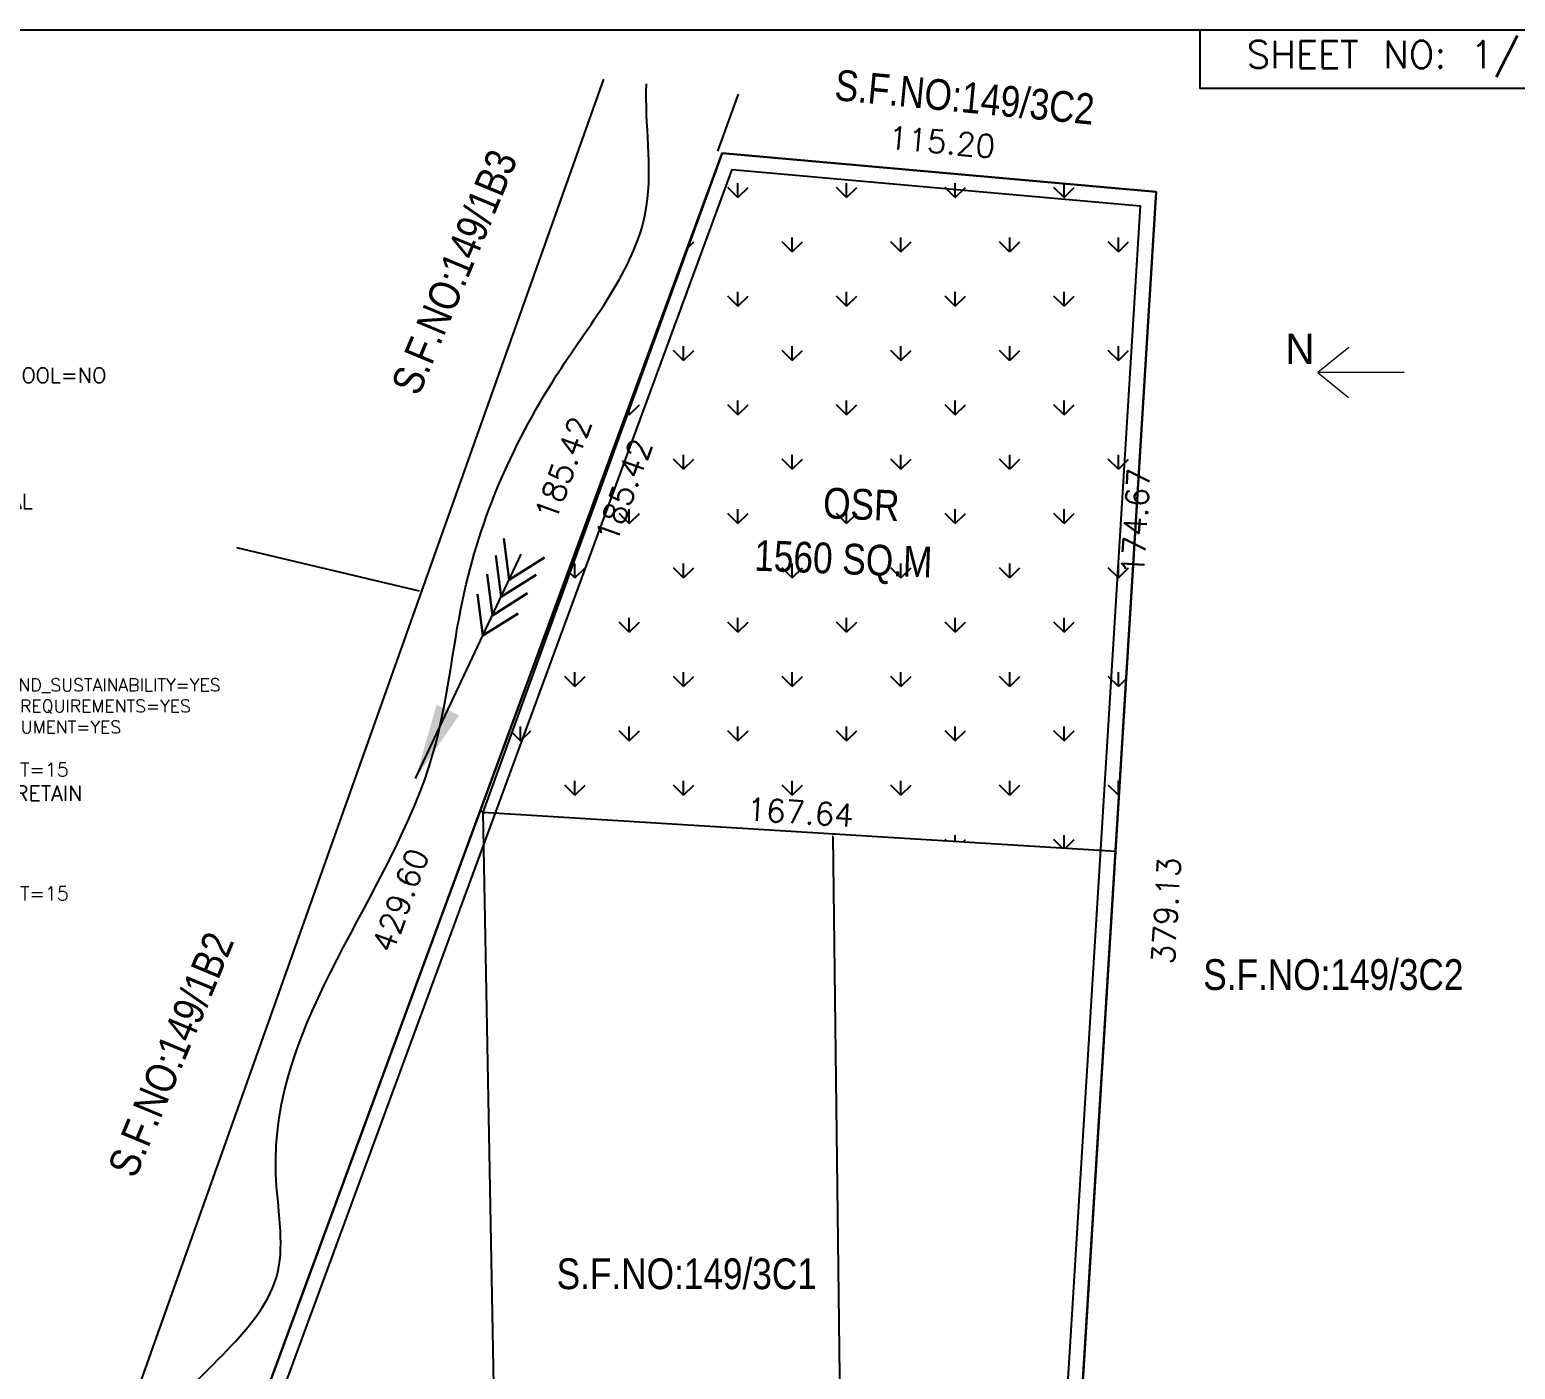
# Model space of a CAD drawing. Header units: metres. Extents: x 1422408 to 2637705, y 4160 to 80428.
# Drawn here: x 2268002.9 to 2268101.1, y 4335.4 to 4423.9 of the extents above; entities that cross this region are included whole.
import ezdxf

# ---------------------------------------------------------------- set-up
doc = ezdxf.new("R2010")
doc.units = ezdxf.units.M
doc.header["$LTSCALE"] = 3.5
doc.header["$MEASUREMENT"] = 0
doc.linetypes.add('DOT2', pattern=[0.125, 0, -0.125])
doc.layers.get('0').update_dxf_attribs({"linetype": 'CONTINUOUS'})
doc.layers.get('DEFPOINTS').update_dxf_attribs({"linetype": 'CONTINUOUS'})
for name, color, linetype in [('BLK_1_LVL_0_REAR_SETBACK', 11, 'CONTINUOUS'), ('OSR_DIST_FROM_ROAD', 7, 'CONTINUOUS'), ('OSR_PLAN', 7, 'CONTINUOUS'), ('PLOT_BOUNDARY', 70, 'CONTINUOUS'), ('RWH', 130, 'CONTINUOUS')]:
    doc.layers.add(name, color=color, linetype=linetype)
doc.layers.add('NORTH_DIRECTION', color=7, linetype='CONTINUOUS', lineweight=0)
doc.layers.add('PLAN_INFO', color=1, linetype='CONTINUOUS', plot=False)
doc.styles.add('ARIAL', font='arial.ttf')
doc.styles.add('CODE', font='ARIALN.TTF')
doc.styles.get("Standard").update_dxf_attribs({"font": 'txt.shx', "height": 1.5})
doc.styles.add('USA TEXT', font='GOTHIC.TTF')
doc.dimstyles.new('OUTER', dxfattribs={"dimscale": 0, "dimtxt": 0.3, "dimasz": 0.18, "dimexe": 0.18, "dimexo": 0.0625, "dimgap": 0.09, "dimtad": 0, "dimzin": 0, "dimdsep": 46, "dimtxsty": 'CODE', "dimcen": 0.09, "dimse1": 1, "dimse2": 1, "dimclrd": 8, "dimclrt": 1, "dimadec": 0, "dimazin": 0, "dimtfac": 1, "dimtofl": 0, "dimtmove": 0, "dimatfit": 3, "dimfxl": 0, "dimtolj": 1, "dimtzin": 0, "dimarcsym": 0})
doc.dimstyles.new('SITE PLAN 400', dxfattribs={"dimtxt": 1.5, "dimasz": 0.25, "dimexe": 0.1, "dimexo": 0.1, "dimgap": 0.15, "dimtad": 0, "dimlfac": 4, "dimzin": 0, "dimdsep": 46, "dimtxsty": 'Standard', "dimblk": 'OBLIQUE', "dimcen": 0.09, "dimse1": 1, "dimse2": 1, "dimsd1": 1, "dimsd2": 1, "dimclrd": 253, "dimclrt": 4, "dimadec": 0, "dimazin": 0, "dimtfac": 1, "dimtofl": 0, "dimtmove": 1, "dimatfit": 3, "dimfxl": 0, "dimfrac": 2, "dimtolj": 1, "dimtzin": 0, "dimarcsym": 0})
doc.dimstyles.get("Standard").update_dxf_attribs({"dimtxt": 0.18, "dimasz": 0.18, "dimexe": 0.18, "dimexo": 0.0625, "dimgap": 0.09, "dimtad": 0, "dimtih": 1, "dimtoh": 1, "dimdec": 4, "dimzin": 0, "dimdsep": 46, "dimtxsty": 'Standard', "dimcen": 0.09, "dimadec": 0, "dimazin": 0, "dimtfac": 1, "dimtdec": 4, "dimtofl": 0, "dimtmove": 0, "dimatfit": 3, "dimfxl": 0, "dimtolj": 1, "dimtzin": 0, "dimarcsym": 0})

# ---------------------------------------------------------------- blocks, each defined once
blk = doc.blocks.new('*D1100')
at = {"layer": 'DEFPOINTS', "color": 0, "ltscale": 25}
for p in [(2268077.34, 4413.205), (2268080.924, 4412.985), (2268071.519, 4318.602)]:
    blk.add_point(p, dxfattribs=at)
at = {"color": 4, "lineweight": 25, "ltscale": 25, "insert": (2268078.014, 4365.683), "char_height": 1.5, "attachment_point": 5, "rotation": 86.47938}
blk.add_mtext('\\A1;379.13', dxfattribs=at)
blk = doc.blocks.new('_Oblique')
at = {"color": 0, "linetype": 'ByBlock', "lineweight": -2}
blk.add_line((-0.5, -0.5), (0.5, 0.5), dxfattribs=at)
blk = doc.blocks.new('*D1101')
at = {"layer": 'DEFPOINTS', "color": 0, "ltscale": 25}
for p in [(2268077.34, 4413.205), (2268074.658, 4369.621), (2268074.658, 4369.621)]:
    blk.add_point(p, dxfattribs=at)
at = {"color": 4, "lineweight": 25, "ltscale": 25, "insert": (2268075.999, 4391.413), "char_height": 1.5, "attachment_point": 5, "rotation": 86.47938}
blk.add_mtext('\\A1;174.67', dxfattribs=at)
blk = doc.blocks.new('*D1102')
at = {"layer": 'DEFPOINTS', "color": 0, "ltscale": 25}
for p in [(2268032.906, 4373.478), (2268032.827, 4372.195), (2268074.658, 4369.621)]:
    blk.add_point(p, dxfattribs=at)
at = {"color": 4, "lineweight": 25, "ltscale": 25, "insert": (2268053.822, 4372.191), "char_height": 1.5, "attachment_point": 5, "rotation": 356.47938}
blk.add_mtext('\\A1;167.64', dxfattribs=at)
blk = doc.blocks.new('*D1103')
at = {"layer": 'DEFPOINTS', "color": 0, "ltscale": 25}
for p in [(2268048.654, 4415.764), (2268050.077, 4415.247), (2268032.827, 4372.195)]:
    blk.add_point(p, dxfattribs=at)
at = {"color": 4, "lineweight": 25, "ltscale": 25, "insert": (2268042.163, 4393.463), "char_height": 1.5, "attachment_point": 5, "rotation": 70.03658}
blk.add_mtext('\\A1;185.42', dxfattribs=at)
blk = doc.blocks.new('*D1104')
at = {"layer": 'DEFPOINTS', "color": 0, "ltscale": 25}
for p in [(2268048.654, 4415.764), (2268077.521, 4415.235), (2268077.34, 4413.205)]:
    blk.add_point(p, dxfattribs=at)
at = {"color": 4, "lineweight": 25, "ltscale": 25, "insert": (2268063.178, 4416.515), "char_height": 1.5, "attachment_point": 5, "rotation": 354.90273}
blk.add_mtext('\\A1;115.20', dxfattribs=at)
blk = doc.blocks.new('*D1105')
at = {"layer": 'DEFPOINTS', "color": 0, "ltscale": 25}
for p in [(2268048.654, 4415.764), (2268030.229, 4373.139), (2268032.827, 4372.195)]:
    blk.add_point(p, dxfattribs=at)
at = {"color": 4, "lineweight": 25, "ltscale": 25, "insert": (2268038.142, 4394.923), "char_height": 1.5, "attachment_point": 5, "rotation": 70.03658}
blk.add_mtext('\\A1;185.42', dxfattribs=at)
blk = doc.blocks.new('*D1106')
at = {"layer": 'DEFPOINTS', "color": 0, "ltscale": 25}
for p in [(2268045.916, 4416.771), (2268048.654, 4415.764), (2268011.583, 4314.965)]:
    blk.add_point(p, dxfattribs=at)
at = {"color": 4, "lineweight": 25, "ltscale": 25, "insert": (2268027.38, 4366.371), "char_height": 1.5, "attachment_point": 5, "rotation": 69.808}
blk.add_mtext('\\A1;429.60', dxfattribs=at)
blk = doc.blocks.new('*D1116')
at = {"color": 253, "lineweight": -2, "ltscale": 25}
for p, q in [((2268032.827, 4372.195), (2268033.983, 4310.51)), ((2268035.285, 4241.026), (2268034.129, 4302.711))]:
    blk.add_line(p, q, dxfattribs=at)
at = {"layer": 'DEFPOINTS', "color": 0, "ltscale": 25}
for p in [(2268032.827, 4372.195), (2268032.827, 4372.195), (2268035.285, 4241.026)]:
    blk.add_point(p, dxfattribs=at)
at = {"color": 253, "lineweight": -2, "ltscale": 25, "xscale": 0.25, "yscale": 0.25, "zscale": 0.25}
for p, rotation in [((2268032.827, 4372.195), 91.07339798710632), ((2268035.285, 4241.026), 271.0733979871063)]:
    blk.add_blockref('_Oblique', p, dxfattribs=dict(at, rotation=rotation))
at = {"color": 4, "lineweight": 25, "ltscale": 25, "insert": (2268034.056, 4306.61), "char_height": 1.5, "attachment_point": 5, "rotation": 271.0734}
blk.add_mtext('\\A1;524.77', dxfattribs=at)
blk = doc.blocks.new('*D1126')
at = {"layer": 'DEFPOINTS', "color": 0, "ltscale": 400}
for p in [(2268055.967, 4370.767), (2268058.111, 4197.53), (2268058.111, 4197.53)]:
    blk.add_point(p, dxfattribs=at)
at = {"layer": 'OSR_DIST_FROM_ROAD', "color": 0, "linetype": 'Continuous', "lineweight": -2, "ltscale": 400}
for p, q in [((2268055.969, 4370.587), (2268057.029, 4284.988)), ((2268058.109, 4197.71), (2268057.049, 4283.308))]:
    blk.add_line(p, q, dxfattribs=at)
at = {"layer": 'OSR_DIST_FROM_ROAD', "color": 0, "linetype": 'DOT2', "lineweight": -2, "ltscale": 400}
for p, q in [((2268056.029, 4370.767), (2268056.147, 4370.769)), ((2268058.174, 4197.531), (2268058.291, 4197.532))]:
    blk.add_line(p, q, dxfattribs=at)
at = {"layer": 'OSR_DIST_FROM_ROAD', "color": 0, "ltscale": 400}
for points in [[(2268055.999, 4370.587), (2268055.939, 4370.586), (2268055.967, 4370.767)], [(2268058.139, 4197.71), (2268058.079, 4197.71), (2268058.111, 4197.53)]]:
    blk.add_solid(points, dxfattribs=at)
at = {"layer": 'OSR_DIST_FROM_ROAD', "color": 0, "ltscale": 400, "insert": (2268057.039, 4284.148), "char_height": 1.5, "attachment_point": 5}
blk.add_mtext('\\A1;173.2500', dxfattribs=at)
blk = doc.blocks.new('DGFDFGDF')
at = {"color": 4, "lineweight": 30}
for p, q in [((-2101.964, 14731.089), (-2101.118, 14728.47)), ((-2101.964, 14731.089), (-2099.232, 14730.759)), ((-2100.826, 14730.151), (-2099.979, 14727.532)), ((-2100.826, 14730.151), (-2098.093, 14729.821)), ((-2099.786, 14729.295), (-2098.94, 14726.676)), ((-2099.786, 14729.295), (-2097.054, 14728.965)), ((-2098.816, 14728.495), (-2097.969, 14725.876)), ((-2098.816, 14728.495), (-2096.083, 14728.166))]:
    blk.add_line(p, q, dxfattribs=at)
at = {"color": 0, "lineweight": 30}
blk.add_leader([(-2110.023, 14737.727), (-2097.373, 14727.307)], dimstyle='OUTER', override={"dimscale": 1, "dimtxt": 0.23, "dimasz": 5, "dimgap": 0.09, "dimtad": 0, "dimclrd": 0, "dimclrt": 0, "dimfxl": 6}, dxfattribs=at)

msp = doc.modelspace()

# ---------------------------------------------------------------- hatches: boundary and pattern name
at = {"lineweight": 25, "ltscale": 25}
h = msp.add_hatch(dxfattribs=at)
h.set_pattern_fill('GRASS', color=1, scale=0.2)
h.set_pattern_definition([(90, (2270061.2777, -10523.133), (-3.59210245, 3.59210245), [0.9525, -6.2317049]), (45, (2270061.2777, -10523.133), (-3.5921024, 3.5921024), [0.9525, -4.1275]), (135, (2270061.2777, -10523.133), (-3.5921024, -3.5921024), [0.9525, -4.1275])])
h.paths.add_polyline_path([(2268074.65838, 4369.62134), (2268077.33984, 4413.20542), (2268048.65374, 4415.76421), (2268032.82732, 4372.19495)])
h.paths.add_polyline_path([(2268045.44047, 4375.67778), (2268055.96242, 4404.64412), (2268040.03886, 4410.42831), (2268029.51692, 4381.46197)], flags=9)
h.paths.add_polyline_path([(2268037.74984, 4365.06301), (2268068.50986, 4363.17054), (2268069.5502, 4380.08012), (2268038.79018, 4381.9726)], flags=9)
h.paths.add_polyline_path([(2268081.14938, 4375.48263), (2268083.04186, 4406.24265), (2268066.13227, 4407.283), (2268064.2398, 4376.52298)], flags=9)
h.paths.add_polyline_path([(2268049.09293, 4387.22246), (2268062.83134, 4386.68488), (2268062.98337, 4390.57003), (2268049.24496, 4391.10762)], flags=24)
h.paths.add_polyline_path([(2268053.6431, 4390.6903), (2268060.24198, 4390.43209), (2268060.39401, 4394.31725), (2268053.79512, 4394.57546)], flags=24)

# ---------------------------------------------------------------- linework, layer by layer
at = {"color": 1, "lineweight": 25, "ltscale": 25}
for p, q in [((2268040.81758, 4420.67263), (2267956.64173, 4183.89073)), ((2268048.37242, 4415.90481), (2268049.74011, 4419.6744)), ((2268011.58278, 4314.96488), (2268048.65374, 4415.76421)), ((2268048.65374, 4415.76421), (2268077.33984, 4413.20542)), ((2268077.33984, 4413.20542), (2268071.51945, 4318.60162)), ((2268028.6473, 4386.81275), (2268016.56913, 4389.6778))]:
    msp.add_line(p, q, dxfattribs=at)
at = {"color": 0, "lineweight": 25, "ltscale": 0.25}
for points in [[(2267930.52507, 4423.93694), (2268102.05774, 4423.93694), (2268102.05774, 4159.77215), (2267930.52507, 4159.77215)], [(2267930.52507, 4423.93694), (2268174.04813, 4423.93694), (2268174.04813, 4159.77215), (2267930.52507, 4159.77215)], [(2268080.2587, 4423.93694), (2268102.06339, 4423.93694), (2268102.06339, 4420.04907), (2268080.2587, 4420.04907)]]:
    msp.add_lwpolyline(points, close=True, dxfattribs=at)
at = {"color": 1, "lineweight": 25, "ltscale": 25}
msp.add_open_spline([(2267962.0005, 4185.01336), (2267962.07718, 4187.9519), (2267962.2092, 4193.0114), (2267969.3187, 4198.11451), (2267964.54584, 4206.85175), (2267973.25115, 4212.70964), (2267974.01186, 4222.03599), (2267975.37827, 4230.93251), (2267982.9307, 4237.58774), (2267979.63041, 4247.54843), (2267986.10411, 4255.76539), (2267993.09004, 4262.52984), (2267991.29472, 4272.97809), (2267993.71683, 4281.99617), (2268001.73914, 4288.93964), (2267999.61139, 4297.95507), (2268001.77372, 4306.83649), (2268009.49909, 4312.14274), (2268009.25865, 4322.12284), (2268009.92723, 4333.02313), (2268020.71653, 4339.25439), (2268016.96771, 4356.62845), (2268029.67722, 4369.46028), (2268031.26973, 4388.50924), (2268036.51532, 4400.49455), (2268044.86388, 4410.50112), (2268043.54066, 4417.70559), (2268043.65916, 4420.35472)], degree=3, knots=[0, 0, 0, 0, 2.10059734, 3.61675593, 5.59707026, 7.70970586, 10.12083211, 12.36857419, 14.3105237, 16.9470221, 18.93557343, 21.84661871, 23.612899, 26.4783187, 28.55678573, 30.86990017, 32.77124652, 35.16639112, 37.14215882, 39.84731482, 43.02792513, 44.6500052, 52.09906633, 54.66569726, 58.81292953, 61.8443687, 63.83796198, 63.83796198, 63.83796198, 63.83796198], dxfattribs=at)
at = {"layer": 'BLK_1_LVL_0_REAR_SETBACK'}
msp.add_lwpolyline([(2268066.5331, 4241.36812), (2268072.54066, 4241.44763), (2268071.51945, 4318.60162), (2268077.33984, 4413.20542), (2268048.65374, 4415.76421), (2268011.58278, 4314.96488), (2267985.26159, 4241.08326), (2268035.28497, 4241.02592), (2268035.28497, 4241.02592)], close=True, dxfattribs=at)
at = {"layer": 'NORTH_DIRECTION'}
for points in [[(2268090.08483, 4402.91901), (2268090.08483, 4402.91901), (2268088.03274, 4401.2641)], [(2268093.74883, 4401.2641), (2268093.74883, 4401.2641), (2268088.03274, 4401.2641), (2268090.06814, 4399.62264)]]:
    msp.add_lwpolyline(points, dxfattribs=at)
at = {"layer": 'OSR_PLAN', "color": 5, "ltscale": 0.25}
msp.add_lwpolyline([(2268077.33984, 4413.20542), (2268048.65374, 4415.76421), (2268032.82732, 4372.19495), (2268074.65838, 4369.62134)], close=True, dxfattribs=at)
at = {"layer": 'PLOT_BOUNDARY', "linetype": 'ByBlock'}
msp.add_lwpolyline([(2267964.66589, 4183.27264), (2268011.58278, 4314.96488), (2268048.65374, 4415.76421), (2268077.33984, 4413.20542), (2268071.51945, 4318.60162), (2268073.1106, 4198.38828), (2268037.93582, 4183.91303), (2267994.96638, 4181.10614), (2267964.66589, 4183.27264)], close=True, dxfattribs=at)
at = {"layer": 'RWH', "ltscale": 400}
msp.add_lwpolyline([(2268004.58789, 4295.33075), (2268005.5299, 4294.99515), (2268012.52308, 4314.62449), (2268049.32788, 4414.7001), (2268076.28199, 4412.29581), (2268070.51904, 4318.62574), (2268070.82038, 4295.85934), (2268071.82029, 4295.87257), (2268071.51945, 4318.60162), (2268077.33984, 4413.20542), (2268048.65374, 4415.76421), (2268011.58278, 4314.96488)], close=True, dxfattribs=at)

# ---------------------------------------------------------------- block references
at = {"color": 1, "lineweight": 25, "ltscale": 25, "rotation": 104.2502828085186}
msp.add_blockref('DGFDFGDF', (2281793.23305, 10047.33945), dxfattribs=at)

# ---------------------------------------------------------------- texts
at = {"color": 7, "lineweight": 25, "insert": (2268083.33961, 4423.19753), "char_height": 1.8, "width": 32.4004685, "attachment_point": 1}
msp.add_mtext('SHEET NO: 1/ 3', dxfattribs=at)
at = {"color": 1, "lineweight": 25, "ltscale": 25, "char_height": 1.3, "width": 45.8701756, "attachment_point": 1, "style": 'ARIAL'}
for s, insert, rotation in [('{\\fSwis721 Cn BT|b0|i0|c0|p34;\\H1.5625x;  S.F.NO:149/3C2}', (2268054.93781, 4421.43781), 354.5280364), ('{\\fSwis721 Cn BT|b0|i0|c0|p34;\\H1.5625x;  S.F.NO:149/1B3}', (2268026.23089, 4399.23602), 67.3818024), ('{\\fSwis721 Cn BT|b0|i0|c0|p34;\\H1.5625x;  OSR}', (2268054.0868, 4393.7174), 357.7591678), ('{\\fSwis721 Cn BT|b0|i0|c0|p34;\\H1.5625x;  1560 SQ.M}', (2268049.53663, 4390.24955), 357.7591678), ('{\\fSwis721 Cn BT|b0|i0|c0|p34;\\H1.5625x;  S.F.NO:149/1B2}', (2268007.49592, 4347.49871), 67.3818024)]:
    msp.add_mtext(s, dxfattribs=dict(at, insert=insert, rotation=rotation))
for s, insert in [('{\\fSwis721 Cn BT|b0|i0|c0|p34;\\H1.5625x;  S.F.NO:149/3C2}', (2268079.16776, 4362.47375)), ('{\\fSwis721 Cn BT|b0|i0|c0|p34;\\H1.5625x;  S.F.NO:149/3C1}', (2268036.42349, 4342.6898))]:
    msp.add_mtext(s, dxfattribs=dict(at, insert=insert))
at = {"layer": 'NORTH_DIRECTION', "insert": (2268085.88568, 4403.82956), "char_height": 2, "attachment_point": 1, "style": 'USA TEXT'}
msp.add_mtext_dynamic_manual_height_columns('N', width=1.1850696, gutter_width=30, heights=[2.65126], dxfattribs=at)
at = {"layer": 'PLAN_INFO', "insert": (2267981.89119, 4411.58675), "char_height": 1, "width": 36.1755827, "attachment_point": 1}
msp.add_mtext('PLAN INFO\\PPLOT_AREA_M2=15135.11\\PSINGLE_FAMILY_BLDG=NO\\PCRZ=NO\\PSECURITY_ZONE=NO\\PACCESS_WIDTH_M=9.00\\PWHETHER_GOVT_OR_AIDED_SCHOOL=NO\\PROAD_WIDTH=9.00\\PROAD_LENGTH=33.73\\PAVG_PLOT_DEPTH= 23.00\\PAVG_PLOT_WIDTH= 33.73\\PLAND_USE_ZONE = INDUSTRIAL\\PPLOT_NO=NIL \\PDISTRICT=COIMBATORE\\PRWH_DECLARED=YES\\P{\\H0.83333x;BUILDING_NEAR_TO_RIVER=NO\\PAREA_TYPE=OTHERS\\PBUILDING_NEAR_MONUMENT=NO\\PBUILDING_NEAR_GOVT_BLDG=NO\\PPROVISION_FOR_GREEN_BUILDINGS_AND_SUSTAINABILITY=YES\\PFIRE_PROTECTION_AND_FIRE_SAFETY_REQUIREMENTS=YES\\PNOC_FOR_CONSTRUCTION_NEAR_MONUMENT=YES\\PNOC_FIRE_DEPT=YES\\P\\H1.10001x;BLOCK_1_F-MSBI_MEMBER_COUNT=15\\P\\H1.0909x;OSR_SURR_BUYBACK_RETAIN=}RETAIN\\POSR_APPLICABLE=YES\\PPREMIUM_FSI_REQUIRED=NO\\PIS_APPROVED_LAYOUT=NO\\P{\\H0.91667x;BLOCK_2_F-MSBI_MEMBER_COUNT=15}', dxfattribs=at)

# ---------------------------------------------------------------- dimensions: what is measured, and where the dimension line sits
at = {"color": 1, "lineweight": 25, "ltscale": 25}
for p1, p2, distance, picture, middle in [((2268048.65374, 4415.76421), (2268077.33984, 4413.20542), 2.03802, '*D1104', (2268063.17786, 4416.51477)), ((2268011.58278, 4314.96488), (2268048.65374, 4415.76421), 2.9171, '*D1106', (2268027.38044, 4366.37143)), ((2268048.65374, 4415.76421), (2268032.82732, 4372.19495), -2.7644, '*D1105', (2268038.14224, 4394.9234)), ((2268032.82732, 4372.19495), (2268048.65374, 4415.76421), -1.51389, '*D1103', (2268042.16345, 4393.46271)), ((2268071.51945, 4318.60162), (2268077.33984, 4413.20542), -3.59096, '*D1100', (2268078.01383, 4365.68301)), ((2268077.33984, 4413.20542), (2268074.65838, 4369.62134), 0, '*D1101', (2268075.99911, 4391.41338)), ((2268074.65838, 4369.62134), (2268032.82732, 4372.19495), -1.28513, '*D1102', (2268053.82177, 4372.19086))]:
    dim = msp.add_aligned_dim(p1=p1, p2=p2, distance=distance, dimstyle='SITE PLAN 400', dxfattribs=at)
    dim.commit()
    dim.dimension.update_dxf_attribs({"geometry": picture, "text_midpoint": middle})
dim = msp.add_aligned_dim(p1=(2268035.28497, 4241.02592), p2=(2268032.82732, 4372.19495), distance=0, dimstyle='SITE PLAN 400', override={"dimse1": 0, "dimsd1": 0, "dimsd2": 0}, dxfattribs=at)
dim.commit()
dim.dimension.update_dxf_attribs({"geometry": '*D1116', "text_midpoint": (2268034.05615, 4306.61043)})
at = {"layer": 'OSR_DIST_FROM_ROAD', "ltscale": 400}
dim = msp.add_aligned_dim(p1=(2268055.96674, 4370.76671), p2=(2268058.11141, 4197.53003), distance=0, dimstyle='Standard', override={"dimfxl": 0.18}, dxfattribs=at)
dim.commit()
dim.dimension.update_dxf_attribs({"geometry": '*D1126', "text_midpoint": (2268057.03908, 4284.14837)})

doc.saveas('drawing.dxf')
